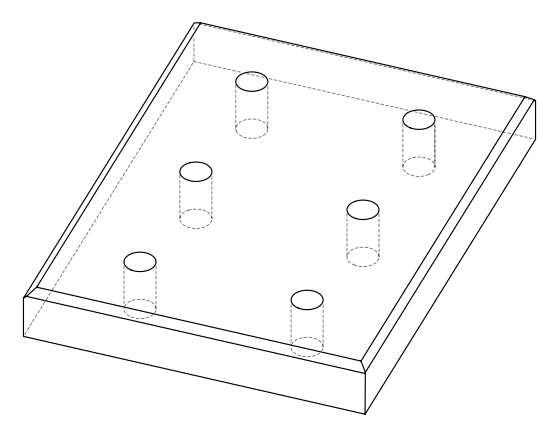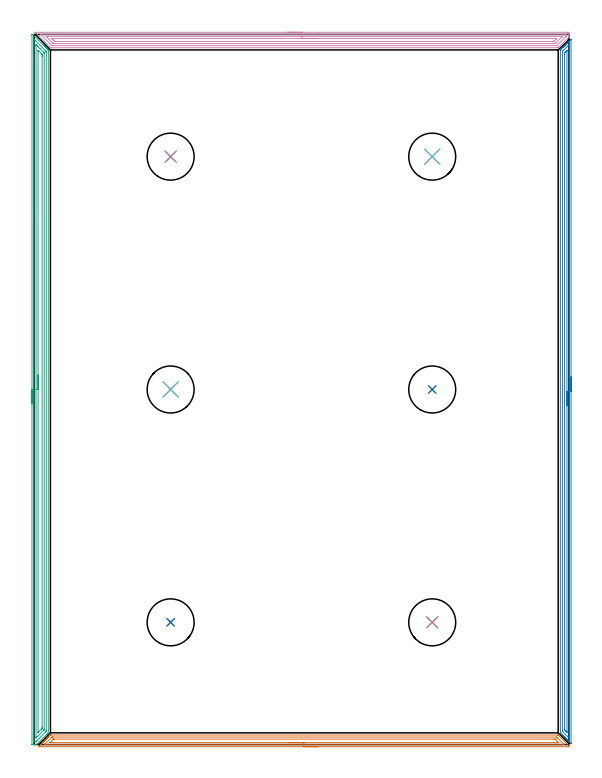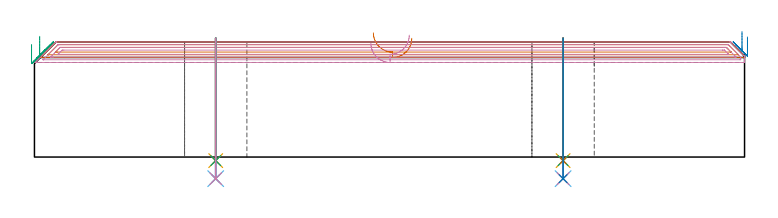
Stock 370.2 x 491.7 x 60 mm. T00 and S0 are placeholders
(PLAN: 16 operations, 12 tool changes, 51.5 min)
(1 AREA_MILL | FG_CHAMFER_SURFACE | UGT0205_001 | 8.87 min | 12132 mm3)
(2 AREA_MILL_1 | FG_CHAMFER_SURFACE_1 | UGT0205_001 | 11.74 min | 13295 mm3)
(3 AREA_MILL_2 | FG_CHAMFER_SURFACE_2 | UGT0205_001 | 15.77 min | 31111 mm3)
(4 AREA_MILL_3 | FG_CHAMFER_SURFACE_3 | UGT0205_001 | 11.84 min | 20541 mm3)
(5 INDEXABLE_INSERT_DRILL_THROUGH_HOLE_FROM_SOLID | STEP1HOLE | NXT0302_013 | 0.26 min | 20743 mm3)
(6 DRILL_TO_ENLARGE_THROUGH_HOLE | STEP1HOLE | UGT0301_001 | 0.29 min | 28989 mm3)
(7 INDEXABLE_INSERT_DRILL_THROUGH_HOLE_FROM_SOLID_1 | STEP1HOLE_1 | NXT0302_013 | 0.26 min | 20741 mm3)
(8 DRILL_TO_ENLARGE_THROUGH_HOLE_1 | STEP1HOLE_1 | UGT0301_001 | 0.29 min | 28986 mm3)
(9 INDEXABLE_INSERT_DRILL_THROUGH_HOLE_FROM_SOLID_2 | STEP1HOLE_2 | NXT0302_013 | 0.26 min | 20745 mm3)
(10 DRILL_TO_ENLARGE_THROUGH_HOLE_2 | STEP1HOLE_2 | UGT0301_001 | 0.29 min | 28989 mm3)
(11 INDEXABLE_INSERT_DRILL_THROUGH_HOLE_FROM_SOLID_3 | STEP1HOLE_3 | NXT0302_013 | 0.26 min | 20741 mm3)
(12 DRILL_TO_ENLARGE_THROUGH_HOLE_3 | STEP1HOLE_3 | UGT0301_001 | 0.29 min | 28981 mm3)
(13 INDEXABLE_INSERT_DRILL_THROUGH_HOLE_FROM_SOLID_4 | STEP1HOLE_4 | NXT0302_013 | 0.26 min | 20756 mm3)
(14 DRILL_TO_ENLARGE_THROUGH_HOLE_4 | STEP1HOLE_4 | UGT0301_001 | 0.29 min | 28974 mm3)
(15 INDEXABLE_INSERT_DRILL_THROUGH_HOLE_FROM_SOLID_5 | STEP1HOLE_5 | NXT0302_013 | 0.26 min | 20742 mm3)
(16 DRILL_TO_ENLARGE_THROUGH_HOLE_5 | STEP1HOLE_5 | UGT0301_001 | 0.29 min | 28985 mm3)
(TOOL UGT0205_001 | Chamfer Mill 20 x 3 x 45 deg. | D20 FL50 Z2)
(TOOL NXT0302_013 | Index. Insert Drill 21mm [880-D2100L25-05] | D21 PA176 FL105 Z2)
(TOOL UGT0301_001 | Twist Drill 32.5 mm | D32.5 PA118 FL185 Z2)
(OP 1 AREA_MILL)
G17 G21 G94 G90
T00 M6
G54
G17 G0 G90 X196.7 Y-1.5 S1061 M3
G43 Z70. H0
Z61.9
G94 G1 X196.662 Z61.028 F250.
X196.548 Z60.164
X196.359 Z59.312
X196.097 Z58.48
X195.763 Z57.674
X195.36 Z56.9
X194.891 Z56.164
X194.36 Z55.472
X193.771 Z54.829
X193.128 Z54.24
X192.436 Z53.708
X191.7 Z53.24
X190.926 Z52.837
X190.12 Z52.503
X189.288 Z52.241
X188.436 Z52.052
X187.572 Z51.938
X186.7 Z51.9
X3.383 Y-1.499 Z51.901
X3.351
X3.219 Y-1.492 Z51.906
X3.27 Y-1.435 Z51.963
X3.383 Y-1.317 Z52.082
X3.83 Y-0.868 Z52.528
X4.212 Y-0.488 Z52.912
X4.339 Y-0.361 Z53.039
X4.886 Y0.189 Z53.583
X5.172 Y0.472 Z53.872
X5.184 Y0.484 Z53.884
X5.772 Y1.074 Z54.469
X6.066 Y1.366 Z54.766
X6.658 Y1.96 Z55.355
X6.977 Y2.277 Z55.677
X7.543 Y2.845 Z56.241
X7.898 Y3.198 Z56.598
X8.429 Y3.731 Z57.127
X9.021 Y4.321 Z57.72
X9.196 Y4.497 Z57.894
X9.315 Y4.616 Z58.013
X9.906 Y5.206 Z58.606
X10.09 Y5.391 Z58.789
X10.2 Y5.502 Z58.899
X11.238 Y6.538 Z59.937
X11.305 Y6.599 Z59.984
X11.878 Y6.6 Z60.
X362.416
X362.807 Y6.598 Z59.986
X362.865 Y6.535 Z59.935
X370.097 Y-0.697 Z52.702
X370.166 Y-0.768 Z52.631
X370.198 Y-0.809 Z52.588
X370.2 Y-1.093 Z52.305
X370.199 Y-1.491 Z51.905
X370.08 Y-1.5 Z51.9
X186.7
Y-0.086 Z53.314
X7.386
X7.209 Y-0.084 Z53.316
X7.12 Y-0.081 Z53.319
X7.086 Y-0.079 Z53.321
X7.087 Y-0.074 Z53.326
X7.125 Y-0.031 Z53.369
X7.225 Y0.074 Z53.474
X7.33 Y0.18 Z53.58
X7.407 Y0.258 Z53.658
X11.878 Y4.728 Z58.128
X12.121 Y4.966 Z58.366
X12.341 Y5.179 Z58.579
X12.773 Y5.185 Z58.585
X12.794 Y5.186 Z58.586
X361.543 Y5.185 Z58.585
X361.756 Y5.179 Z58.579
X362.194 Y4.751 Z58.151
X362.416 Y4.534 Z57.934
X366.981 Y-0.032 Z53.368
X367.012 Y-0.069 Z53.331
X367.017 Y-0.079 Z53.321
X367.015 Y-0.08 Z53.32
X366.974 Y-0.083 Z53.317
X366.887 Y-0.086 Z53.314
X366.866
X186.7
Y1.328 Z54.728
X11.878 Y1.329 Z54.729
X11.322 Y1.33 Z54.73
X11.028 Y1.334 Z54.734
X10.984 Y1.335 Z54.735
X10.957 Y1.347 Z54.747
X10.968 Y1.362 Z54.762
X10.984 Y1.383 Z54.783
X12.904 Y3.305 Z56.705
X13.036 Y3.435 Z56.835
X13.354 Y3.745 Z57.145
X13.375 Y3.764 Z57.164
X13.413 Y3.767 Z57.167
X13.497 Y3.769 Z57.169
X13.667 Y3.771 Z57.171
X359.733
X360.291 Y3.768 Z57.168
X360.627 Y3.764 Z57.164
X360.732 Y3.757 Z57.157
X360.842 Y3.651 Z57.051
X361.063 Y3.435 Z56.835
X361.522 Y2.979 Z56.379
X362.974 Y1.526 Z54.926
X363.081 Y1.414 Z54.814
X363.149 Y1.34 Z54.74
X363.151 Y1.335 Z54.735
X363.139 Y1.333 Z54.733
X363.094 Y1.331 Z54.731
X362.755 Y1.329 Z54.729
X186.7 Y1.328 Z54.728
X185.828 Z54.766
X184.963 Z54.88
X184.112 Z55.069
X183.28 Z55.332
X182.474 Z55.665
X181.7 Z56.068
X180.964 Z56.537
X180.272 Z57.068
X179.629 Z57.657
X179.04 Z58.301
X178.508 Z58.993
X178.04 Z59.728
X177.637 Z60.502
X177.303 Z61.308
X177.041 Z62.14
X176.852 Z62.992
X176.738 Z63.857
X176.7 Z64.728
G0 Z70.
M5
M2
(OP 2 AREA_MILL_1)
G17 G21 G94 G90
T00 M6
G54
G17 G0 G90 X371.7 Y254.5 S1061 M3
G43 Z70. H0
Z62.6
G94 G1 Y254.462 Z61.728 F250.
Y254.348 Z60.864
Y254.159 Z60.012
Y253.897 Z59.18
Y253.563 Z58.374
Y253.16 Z57.6
Y252.692 Z56.864
Y252.16 Z56.172
Y251.571 Z55.529
Y250.928 Z54.94
Y250.236 Z54.409
Y249.5 Z53.94
Y248.726 Z53.537
Y247.92 Z53.203
Y247.088 Z52.941
Y246.236 Z52.752
Y245.372 Z52.638
Y244.5 Z52.6
Y0.938
X371.693 Y0.731 Z52.604
X371.691 Y0.719 Z52.605
X371.667 Y0.731 Z52.63
X371.252 Y1.148 Z53.048
X371.118 Y1.281 Z53.179
X371.072 Y1.327 Z53.227
X370.867 Y1.532 Z53.432
X370.821 Y1.578 Z53.476
X370.774 Y1.625 Z53.525
X370.571 Y1.828 Z53.728
X370.524 Y1.875 Z53.773
X370.476 Y1.923 Z53.823
X370.276 Y2.124 Z54.023
X370.227 Y2.172 Z54.07
X370.178 Y2.221 Z54.121
X369.98 Y2.42 Z54.319
X369.93 Y2.469 Z54.367
X369.88 Y2.519 Z54.419
X369.684 Y2.716 Z54.615
X369.633 Y2.765 Z54.664
X369.582 Y2.817 Z54.717
X369.388 Y3.012 Z54.911
X369.336 Y3.062 Z54.961
X369.284 Y3.115 Z55.015
X369.092 Y3.307 Z55.207
X369.039 Y3.359 Z55.258
X368.986 Y3.413 Z55.313
X368.796 Y3.603 Z55.503
X368.742 Y3.656 Z55.554
X368.688 Y3.711 Z55.611
X368.5 Y3.899 Z55.799
X368.445 Y3.953 Z55.851
X368.39 Y4.009 Z55.909
X368.205 Y4.195 Z56.094
X368.148 Y4.25 Z56.148
X368.092 Y4.307 Z56.207
X367.909 Y4.491 Z56.39
X367.852 Y4.547 Z56.445
X367.794 Y4.605 Z56.505
X367.613 Y4.787 Z56.686
X367.555 Y4.844 Z56.742
X367.496 Y4.903 Z56.803
X367.317 Y5.083 Z56.982
X367.258 Y5.141 Z57.039
X367.198 Y5.201 Z57.101
X367.021 Y5.378 Z57.278
X366.961 Y5.438 Z57.336
X366.9 Y5.499 Z57.399
X366.725 Y5.674 Z57.574
X366.664 Y5.735 Z57.633
X366.602 Y5.797 Z57.697
X366.429 Y5.97 Z57.87
X366.367 Y6.032 Z57.93
X366.304 Y6.096 Z57.995
X366.133 Y6.266 Z58.166
X366.07 Y6.328 Z58.227
X366.006 Y6.394 Z58.293
X365.838 Y6.562 Z58.461
X365.773 Y6.625 Z58.523
X364.667 Y7.732 Z59.631
X364.415 Y7.985 Z59.882
X364.306 Y8.097 Z59.991
X364.3 Y8.479 Z60.
Y480.521
X364.305 Y480.903 Z59.991
X364.414 Y481.015 Z59.884
X364.882 Y481.484 Z59.414
X365.083 Y481.683 Z59.217
X365.113 Y481.712 Z59.187
X365.773 Y482.375 Z58.523
X365.838 Y482.438 Z58.461
X366.006 Y482.606 Z58.293
X366.07 Y482.672 Z58.227
X366.133 Y482.734 Z58.166
X366.304 Y482.904 Z57.995
X366.367 Y482.968 Z57.93
X366.429 Y483.03 Z57.87
X366.602 Y483.202 Z57.697
X366.664 Y483.265 Z57.633
X366.725 Y483.326 Z57.574
X366.9 Y483.5 Z57.399
X366.961 Y483.562 Z57.336
X367.021 Y483.621 Z57.278
X367.198 Y483.798 Z57.101
X367.258 Y483.859 Z57.039
X367.317 Y483.917 Z56.982
X367.496 Y484.097 Z56.803
X367.555 Y484.156 Z56.742
X367.613 Y484.213 Z56.686
X367.794 Y484.395 Z56.505
X367.852 Y484.453 Z56.445
X367.909 Y484.509 Z56.39
X368.092 Y484.693 Z56.207
X368.148 Y484.75 Z56.148
X368.204 Y484.805 Z56.094
X368.39 Y484.991 Z55.909
X368.445 Y485.047 Z55.851
X368.5 Y485.101 Z55.799
X368.688 Y485.289 Z55.611
X368.742 Y485.344 Z55.554
X368.796 Y485.397 Z55.503
X368.986 Y485.587 Z55.313
X369.039 Y485.641 Z55.258
X369.092 Y485.693 Z55.207
X369.284 Y485.885 Z55.015
X369.336 Y485.938 Z54.961
X369.388 Y485.988 Z54.911
X369.582 Y486.183 Z54.717
X369.633 Y486.235 Z54.664
X369.684 Y486.284 Z54.615
X369.88 Y486.481 Z54.419
X369.93 Y486.531 Z54.367
X369.98 Y486.58 Z54.319
X370.178 Y486.779 Z54.121
X370.227 Y486.828 Z54.07
X370.276 Y486.876 Z54.023
X370.476 Y487.077 Z53.823
X370.524 Y487.125 Z53.773
X370.571 Y487.172 Z53.728
X370.774 Y487.375 Z53.525
X370.821 Y487.422 Z53.476
X370.867 Y487.468 Z53.432
X371.072 Y487.673 Z53.227
X371.118 Y487.719 Z53.179
X371.252 Y487.852 Z53.048
X371.37 Y487.971 Z52.929
X371.563 Y488.164 Z52.735
X371.672 Y488.269 Z52.626
X371.694 Y488.283 Z52.603
X371.699 Y488.269 Z52.599
X371.7 Y488.062 Z52.6
Y244.5
X370.286 Z54.014
Y4.785
X370.284 Y4.668 Z54.016
X370.282 Y4.589 Z54.018
X370.28 Y4.575 Z54.02
X370.279 Y4.574 Z54.021
X370.268 Y4.584 Z54.032
X370.227 Y4.623 Z54.073
X366.37 Y8.48 Z57.93
X365.773 Y9.08 Z58.527
X365.739 Y9.118 Z58.561
X365.724 Y9.137 Z58.576
X365.721 Y9.197 Z58.579
X365.716 Y9.315 Z58.584
X365.715 Y9.374 Z58.585
X365.714 Y9.432 Z58.586
X365.715 Y479.685 Z58.585
X365.717 Y479.744 Z58.583
X365.721 Y479.857 Z58.579
X365.773 Y479.914 Z58.527
X366.072 Y480.22 Z58.228
X366.37 Y480.52 Z57.93
X366.517 Y480.668 Z57.783
X369.336 Y483.487 Z54.964
X369.946 Y484.097 Z54.354
X370.088 Y484.236 Z54.212
X370.227 Y484.37 Z54.073
X370.268 Y484.407 Z54.032
X370.279 Y484.273 Z54.021
X370.284 Y484.155 Z54.016
X370.285 Y484.097 Z54.015
X370.286 Y244.5 Z54.014
X368.872 Z55.428
X368.871 Y9.374 Z55.429
X368.87 Y8.947 Z55.43
X368.866 Y8.48 Z55.434
X368.865 Y8.45 Z55.435
X368.827 Y8.48 Z55.473
X368.445 Y8.856 Z55.855
X367.926 Y9.374 Z56.374
X367.555 Y9.745 Z56.745
X367.295 Y10.008 Z57.005
X367.166 Y10.142 Z57.134
X367.137 Y10.175 Z57.163
X367.134 Y10.207 Z57.166
X367.132 Y10.268 Z57.168
X367.129 Y10.695 Z57.171
Y477.838
X367.131 Y478.264 Z57.169
X367.136 Y478.732 Z57.164
X367.143 Y478.832 Z57.157
X367.209 Y478.903 Z57.091
X367.295 Y478.993 Z57.005
X367.555 Y479.255 Z56.745
X367.74 Y479.441 Z56.56
X368.445 Y480.146 Z55.855
X368.82 Y480.52 Z55.48
X368.838 Y480.537 Z55.462
X368.85 Y480.545 Z55.45
X368.863 Y480.552 Z55.437
X368.867 Y480.54 Z55.433
X368.868 Y480.52 Z55.432
X368.871 Y480.276 Z55.429
Y480.093
X368.872 Y244.5 Z55.428
Y243.628 Z55.467
Y242.764 Z55.58
Y241.912 Z55.769
Y241.08 Z56.032
Y240.274 Z56.365
Y239.5 Z56.768
Y238.764 Z57.237
Y238.072 Z57.768
Y237.429 Z58.357
Y236.84 Z59.001
Y236.308 Z59.693
Y235.84 Z60.428
Y235.437 Z61.202
Y235.103 Z62.008
Y234.841 Z62.84
Y234.652 Z63.692
Y234.538 Z64.557
Y234.5 Z65.428
G0 Z70.
M5
M2
(OP 3 AREA_MILL_2)
G17 G21 G94 G90
T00 M6
G54
G17 G0 G90 X-1.496 Y235.819 S1061 M3
G43 Z70. H0
Z58.704
G94 G1 Y235.857 Z57.832 F250.
Y235.971 Z56.968
Y236.16 Z56.116
Y236.423 Z55.284
Y236.756 Z54.478
Y237.159 Z53.704
Y237.628 Z52.968
Y238.159 Z52.276
Y238.748 Z51.633
Y239.392 Z51.044
Y240.084 Z50.513
Y240.82 Z50.044
Y241.593 Z49.641
Y242.399 Z49.307
Y243.231 Z49.045
Y244.083 Z48.856
Y244.948 Z48.742
Y245.82 Z48.704
X-1.491 Y491.362 Z48.709
X-1.482 Y491.468 Z48.718
X-1.47 Y491.556 Z48.73
X-1.46 Y491.627 Z48.739
X-1.139 Y491.612 Z49.061
X-1.057 Y491.605 Z49.143
X-0.892 Y491.59 Z49.308
X-0.825 Y491.525 Z49.375
X-0.673 Y491.375 Z49.524
X-0.618 Y491.319 Z49.58
X5.877 Y484.824 Z56.076
X6.781 Y483.92 Z56.978
X6.825 Y483.875 Z57.024
X7.025 Y483.676 Z57.224
X7.073 Y483.628 Z57.27
X7.123 Y483.577 Z57.322
X7.312 Y483.389 Z57.511
X7.365 Y483.336 Z57.562
X7.421 Y483.279 Z57.62
X7.599 Y483.101 Z57.798
X7.658 Y483.044 Z57.854
X7.719 Y482.982 Z57.918
X7.886 Y482.814 Z58.085
X7.95 Y482.751 Z58.147
X8.016 Y482.684 Z58.216
X8.173 Y482.527 Z58.372
X8.242 Y482.459 Z58.439
X8.314 Y482.386 Z58.513
X8.46 Y482.24 Z58.659
X8.535 Y482.167 Z58.731
X8.612 Y482.088 Z58.811
X8.747 Y481.953 Z58.946
X8.827 Y481.875 Z59.023
X8.91 Y481.791 Z59.109
X9.034 Y481.666 Z59.234
X9.119 Y481.582 Z59.315
X9.207 Y481.493 Z59.407
X9.322 Y481.379 Z59.521
X9.412 Y481.29 Z59.608
X9.506 Y481.195 Z59.704
X9.65 Y481.048 Z59.846
X9.801 Y480.895 Z59.984
X9.8 Y480.302 Z60.
Y8.21
X9.796 Y8.105 Z59.989
X9.728 Y8.027 Z59.925
X9.166 Y7.465 Z59.365
X9.119 Y7.418 Z59.316
X9.074 Y7.374 Z59.273
X8.868 Y7.168 Z59.067
X1.811 Y0.11 Z52.01
X1.72 Y0.021 Z51.918
X1.691 Y0.001 Z51.888
X1.519 Y0. Z51.718
X1.456 Z51.655
X0.642 Z50.837
X-1.445 Y0.001 Z48.752
X-1.492 Y0.003 Z48.706
X-1.5 Y0.368 Z48.7
X-1.496 Y245.82 Z48.704
X-0.082 Z50.118
X-0.077 Y487.448 Z50.123
X-0.075 Y488.179 Z50.125
X-0.073 Y488.284 Z50.127
X-0.072 Y488.3 Z50.128
X0.007 Y488.232 Z50.207
X0.193 Y488.051 Z50.393
X0.487 Y487.762 Z50.687
X0.642 Y487.608 Z50.842
X7.948 Y480.302 Z58.148
X8.249 Y479.997 Z58.449
X8.335 Y479.905 Z58.535
X8.379 Y479.856 Z58.579
X8.381 Y479.837 Z58.581
X8.383 Y479.746 Z58.583
X8.385 Y479.561 Z58.585
X8.386 Y479.409 Z58.586
X8.385 Y9.702 Z58.585
X8.384 Y9.55 Z58.584
X8.379 Y9.18 Z58.579
X8.377 Y9.138 Z58.577
X8.353 Y9.11 Z58.553
X8.304 Y9.057 Z58.504
X8.223 Y8.974 Z58.423
X1.586 Y2.336 Z51.786
X1.519 Y2.271 Z51.719
X1.267 Y2.029 Z51.467
X1.029 Y2.009 Z51.229
X0.642 Y2.004 Z50.842
X0.161 Y2.001 Z50.361
X-0.018 Y2.003 Z50.182
X-0.049 Y2.005 Z50.151
X-0.078 Y2.009 Z50.122
X-0.079 Y2.05 Z50.121
X-0.084 Y2.25 Z50.116
X-0.085 Y2.403 Z50.115
X-0.086 Y3.145 Z50.114
X-0.082 Y245.82 Z50.118
X1.333 Z51.533
X1.337 Y484.06 Z51.537
X1.339 Y484.246 Z51.539
X1.342 Y484.37 Z51.542
X1.346 Y484.443 Z51.546
X1.384 Y484.408 Z51.584
X1.519 Y484.279 Z51.719
X1.926 Y483.875 Z52.126
X2.396 Y483.405 Z52.596
X4.15 Y481.651 Z54.35
X6.392 Y479.409 Z56.592
X6.781 Y479.018 Z56.981
X6.903 Y478.891 Z57.103
X6.961 Y478.828 Z57.161
X6.965 Y478.709 Z57.165
X6.97 Y478.515 Z57.17
X6.971 Y478.322 Z57.171
Y11.142
X6.97 Y10.443 Z57.17
X6.968 Y10.253 Z57.168
X6.965 Y10.188 Z57.165
X6.929 Y10.14 Z57.129
X6.781 Y9.984 Z56.981
X6.567 Y9.767 Z56.767
X6.351 Y9.55 Z56.551
X1.7 Y4.899 Z51.9
X1.519 Y4.722 Z51.719
X1.348 Y4.558 Z51.548
X1.335 Y4.889 Z51.535
X1.331 Y5.083 Z51.531
X1.329 Y5.277 Z51.529
X1.333 Y245.82 Z51.533
X2.747 Y245.819 Z52.947
X2.751 Y479.94 Z52.951
X2.753 Y480.302 Z52.953
X2.756 Y480.565 Z52.956
X2.757 Y480.58 Z52.957
X2.787 Y480.554 Z52.987
X2.873 Y480.474 Z53.073
X3.049 Y480.302 Z53.249
X5.027 Y478.323 Z55.227
X5.372 Y477.971 Z55.572
X5.544 Y477.795 Z55.744
X5.55 Y477.622 Z55.75
X5.555 Y477.084 Z55.755
X5.557 Y476.729 Z55.757
Y476.189
Y12.229
X5.555 Y11.692 Z55.755
X5.55 Y11.336 Z55.75
X5.547 Y11.207 Z55.747
X5.462 Y11.118 Z55.662
X5.353 Y11.004 Z55.553
X5.027 Y10.676 Z55.227
X4.912 Y10.56 Z55.112
X3.008 Y8.656 Z53.208
X2.916 Y8.565 Z53.116
X2.861 Y8.513 Z53.061
X2.764 Y8.424 Z52.964
X2.748 Y8.412 Z52.948
X2.747 Y8.428 Z52.947
X2.744 Y8.476 Z52.944
X2.743 Y8.542 Z52.943
Y8.656
X2.747 Y245.819 Z52.947
Y246.691 Z52.985
Y247.556 Z53.099
Y248.408 Z53.288
Y249.24 Z53.55
Y250.046 Z53.884
Y250.819 Z54.287
Y251.555 Z54.755
Y252.247 Z55.287
Y252.891 Z55.876
Y253.48 Z56.519
Y254.011 Z57.211
Y254.48 Z57.947
Y254.882 Z58.721
Y255.216 Z59.527
Y255.479 Z60.359
Y255.667 Z61.211
Y255.781 Z62.076
Y255.819 Z62.947
G0 Z70.
M5
M2
(OP 4 AREA_MILL_3)
G17 G21 G94 G90
T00 M6
G54
G17 G0 G90 X175.4 Y493.1 S1061 M3
G43 Z70. H0
Z59.3
G94 G1 X175.438 Z58.428 F250.
X175.552 Z57.564
X175.741 Z56.712
X176.003 Z55.88
X176.337 Z55.074
X176.74 Z54.3
X177.208 Z53.564
X177.74 Z52.872
X178.329 Z52.229
X178.972 Z51.64
X179.664 Z51.109
X180.4 Z50.64
X181.174 Z50.237
X181.98 Z49.903
X182.812 Z49.641
X183.663 Z49.452
X184.528 Z49.338
X185.4 Z49.3
X369.079
X369.572 Y493.099 Z49.301
X370.06 Y493.094 Z49.302
X370.191 Y493.09 Z49.305
X370.2 Y492.612 Z49.782
Y492.085 Z50.311
Y491.728 Z50.668
Y491.201 Z51.195
Y490.844 Z51.55
X370.199 Y489.96 Z52.438
X370.198 Y489.809 Z52.589
X370.168 Y489.768 Z52.632
X369.87 Y489.469 Z52.929
X363.288 Y482.888 Z59.512
X362.893 Y482.494 Z59.904
X362.801 Y482.406 Z59.992
X362.42 Y482.4 Z60.
X11.509
X11.305 Y482.404 Z59.989
X11.279 Y482.423 Z59.971
X11.151 Y482.548 Z59.849
X7.276 Y486.424 Z55.976
X0.781 Y492.919 Z49.479
X0.652 Y493.054 Z49.344
X0.616 Y493.095 Z49.303
X0.827 Y493.1 Z49.3
X185.4
Y491.686 Z50.714
X367.828 Y491.685 Z50.715
X368.181 Y491.679 Z50.721
X368.19 Y491.565 Z50.835
X368.197 Y491.32 Z51.08
X368.199 Y490.844 Z51.556
X368.198 Y490.435 Z51.965
X368.194 Y490.315 Z52.085
X368.19 Y490.258 Z52.142
X368.156 Y490.218 Z52.182
X367.909 Y489.96 Z52.44
X367.848 Y489.897 Z52.503
X361.888 Y483.939 Z58.461
X361.821 Y483.874 Z58.526
X361.781 Y483.838 Z58.562
X361.76 Y483.822 Z58.578
X361.738 Y483.82 Z58.58
X361.526 Y483.815 Z58.585
X361.483 Y483.814 Z58.586
X12.807 Y483.815 Z58.585
X12.383 Y483.821 Z58.579
X12.329 Y483.833 Z58.567
X12.243 Y483.914 Z58.486
X12.114 Y484.038 Z58.362
X11.956 Y484.194 Z58.206
X4.804 Y491.346 Z51.054
X4.584 Y491.571 Z50.829
X4.489 Y491.673 Z50.727
X4.484 Y491.68 Z50.72
X4.492 Y491.681 Z50.719
X4.536 Y491.684 Z50.716
X4.625 Y491.685 Z50.715
X4.804 Y491.686 Z50.714
X185.4
Y490.272 Z52.128
X365.102 Y490.271 Z52.129
X365.683 Y490.27 Z52.13
X365.714 Y490.268 Z52.132
X365.734 Y490.266 Z52.134
X365.721 Y490.232 Z52.168
X365.457 Y489.96 Z52.44
X365.282 Y489.782 Z52.618
X365.102 Y489.601 Z52.799
X361.282 Y485.781 Z56.619
X361.039 Y485.54 Z56.86
X360.834 Y485.34 Z57.06
X360.762 Y485.273 Z57.127
X360.706 Y485.235 Z57.165
X360.632 Y485.234 Z57.166
X360.052 Y485.23 Z57.17
X359.738 Y485.229 Z57.171
X359.159 Y485.228 Z57.172
X14.059 Y485.229 Z57.171
X13.744 Y485.23 Z57.17
X13.43 Y485.234 Z57.166
X13.39 Y485.235 Z57.165
X13.364 Y485.247 Z57.153
X13.319 Y485.287 Z57.113
X13.231 Y485.371 Z57.029
X13.06 Y485.54 Z56.86
X12.85 Y485.749 Z56.651
X10.407 Y488.192 Z54.208
X9.274 Y489.325 Z53.075
X8.642 Y489.96 Z52.44
X8.38 Y490.229 Z52.171
X8.357 Y490.265 Z52.135
X8.38 Y490.266 Z52.134
X8.96 Y490.27 Z52.13
X9.274 Y490.271 Z52.129
X9.853 Y490.272 Z52.128
X185.4
Y488.857 Z53.543
X361.526 Y488.856 Z53.544
X361.75 Y488.854 Z53.546
X361.87 Y488.851 Z53.549
X361.822 Y488.783 Z53.617
X361.648 Y488.601 Z53.799
X361.526 Y488.475 Z53.925
X360.359 Y487.308 Z55.092
X360.049 Y487. Z55.4
X359.738 Y486.697 Z55.703
X359.678 Y486.65 Z55.75
X359.627 Y486.647 Z55.753
X359.515 Y486.644 Z55.756
X358.844 Y486.643 Z55.757
X358.623
X15.311
X14.638 Y486.647 Z55.753
X14.41 Y486.65 Z55.75
X13.741 Y487.308 Z55.092
X13.418 Y487.63 Z54.77
X12.856 Y488.192 Z54.208
X12.422 Y488.632 Z53.768
X12.216 Y488.845 Z53.555
X12.214 Y488.852 Z53.548
X12.225 Y488.854 Z53.546
X12.261 Y488.856 Z53.544
X12.313 Y488.857 Z53.543
X12.85
X185.4
X186.272 Z53.581
X187.136 Z53.695
X187.988 Z53.883
X188.82 Z54.146
X189.626 Z54.48
X190.4 Z54.882
X191.136 Z55.351
X191.828 Z55.882
X192.471 Z56.472
X193.06 Z57.115
X193.591 Z57.807
X194.06 Z58.543
X194.463 Z59.316
X194.797 Z60.122
X195.059 Z60.954
X195.248 Z61.806
X195.362 Z62.671
X195.4 Z63.543
G0 Z70.
M5
M2
(OP 5 INDEXABLE_INSERT_DRILL_THROUGH_HOLE_FROM_SOLID)
G17 G21 G94 G90
T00 M6
G54
G17 G0 G90 X275.6 Y407. S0 M3
G43 Z70. H1
G94 G81 G98 Z-1.867 F250. R62.
G80
M5
M2
(OP 6 DRILL_TO_ENLARGE_THROUGH_HOLE)
G17 G21 G94 G90
T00 M6
G54
G17 G0 G90 X275.6 Y407. S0 M3
G43 Z70. H0
G94 G81 G98 Z-11.264 F250. R62.
G80
M5
M2
(OP 7 INDEXABLE_INSERT_DRILL_THROUGH_HOLE_FROM_SOLID_1)
G17 G21 G94 G90
T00 M6
G54
G17 G0 G90 X94.5 Y84.6 S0 M3
G43 Z70. H1
G94 G81 G98 Z-1.867 F250. R62.
G80
M5
M2
(OP 8 DRILL_TO_ENLARGE_THROUGH_HOLE_1)
G17 G21 G94 G90
T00 M6
G54
G17 G0 G90 X94.5 Y84.6 S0 M3
G43 Z70. H0
G94 G81 G98 Z-11.264 F250. R62.
G80
M5
M2
(OP 9 INDEXABLE_INSERT_DRILL_THROUGH_HOLE_FROM_SOLID_2)
G17 G21 G94 G90
T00 M6
G54
G17 G0 G90 X275.6 Y84.6 S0 M3
G43 Z70. H1
G94 G81 G98 Z-1.867 F250. R62.
G80
M5
M2
(OP 10 DRILL_TO_ENLARGE_THROUGH_HOLE_2)
G17 G21 G94 G90
T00 M6
G54
G17 G0 G90 X275.6 Y84.6 S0 M3
G43 Z70. H0
G94 G81 G98 Z-11.264 F250. R62.
G80
M5
M2
(OP 11 INDEXABLE_INSERT_DRILL_THROUGH_HOLE_FROM_SOLID_3)
G17 G21 G94 G90
T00 M6
G54
G17 G0 G90 X94.5 Y245.8 S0 M3
G43 Z70. H1
G94 G81 G98 Z-1.867 F250. R62.
G80
M5
M2
(OP 12 DRILL_TO_ENLARGE_THROUGH_HOLE_3)
G17 G21 G94 G90
T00 M6
G54
G17 G0 G90 X94.5 Y245.8 S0 M3
G43 Z70. H0
G94 G81 G98 Z-11.264 F250. R62.
G80
M5
M2
(OP 13 INDEXABLE_INSERT_DRILL_THROUGH_HOLE_FROM_SOLID_4)
G17 G21 G94 G90
T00 M6
G54
G17 G0 G90 X275.6 Y245.8 S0 M3
G43 Z70. H1
G94 G81 G98 Z-1.867 F250. R62.
G80
M5
M2
(OP 14 DRILL_TO_ENLARGE_THROUGH_HOLE_4)
G17 G21 G94 G90
T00 M6
G54
G17 G0 G90 X275.6 Y245.8 S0 M3
G43 Z70. H0
G94 G81 G98 Z-11.264 F250. R62.
G80
M5
M2
(OP 15 INDEXABLE_INSERT_DRILL_THROUGH_HOLE_FROM_SOLID_5)
G17 G21 G94 G90
T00 M6
G54
G17 G0 G90 X94.5 Y407. S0 M3
G43 Z70. H1
G94 G81 G98 Z-1.867 F250. R62.
G80
M5
M2
(OP 16 DRILL_TO_ENLARGE_THROUGH_HOLE_5)
G17 G21 G94 G90
T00 M6
G54
G17 G0 G90 X94.5 Y407. S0 M3
G43 Z70. H0
G94 G81 G98 Z-11.264 F250. R62.
G80
M5
M2
